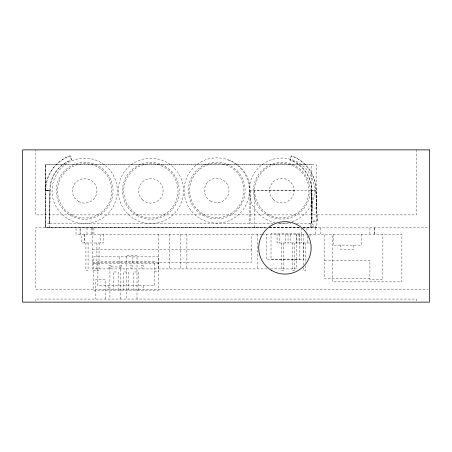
<?xml version="1.0" encoding="UTF-8"?>
<svg xmlns="http://www.w3.org/2000/svg" width="452" height="452" viewBox="0 0 452 452"><rect width="100%" height="100%" fill="white"/><g stroke="black" fill="none" stroke-linecap="round" stroke-linejoin="round"><path stroke-width="0.34" stroke-dasharray="2.26 1.69" d="M71.416 159.98L70.043 155.94L68.241 156.556A37.002 37.002 0 0 0 45.398 190.738L49.901 190.84L45.641 190.699A37.002 37.002 0 0 1 68.478 156.516L70.286 155.9L71.653 159.94L69.874 160.5A32.73 32.73 0 0 0 49.952 186.467L49.663 223.474L50.189 186.427A32.73 32.73 0 0 1 70.111 160.46M311.541 227.718L311.564 164.251L45.381 164.251L45.398 227.74L266.448 227.718M254.233 227.74L254.47 190.699L295.275 190.744M311.857 223.474L311.614 190.84L316.117 190.738L311.801 190.88L311.801 223.474L311.569 186.467A32.73 32.73 0 0 0 291.642 160.5L290.105 159.98L291.472 155.94L293.28 156.556A37.002 37.002 0 0 1 316.117 190.738L317.197 220.971L312.937 221.107L311.857 190.88L311.326 186.427A32.73 32.73 0 0 0 291.404 160.46L289.862 159.94L291.235 155.9L293.037 156.516A37.002 37.002 0 0 1 315.88 190.699L317.197 220.971M312.937 221.107L316.959 220.932M49.697 223.474L45.398 223.435M228.452 159.94L229.995 160.46A32.73 32.73 0 0 1 249.916 186.427L250.21 190.84L310.411 190.716M49.697 227.718L49.714 190.88L45.692 190.699M311.564 190.84L312.179 208.118L316.445 207.976L315.88 190.699M49.663 223.474L272.771 223.441M278.206 223.474L291.128 223.441M296.546 223.474L311.614 223.435L316.372 227.718L316.457 164.771L45.692 164.771L45.692 227.718M269.194 227.718L300.783 227.718M303.072 227.718L316.457 227.718M45.398 227.74L266.222 227.735M269.737 227.735L300.637 227.718M303.445 227.718L310.467 227.718M266.358 227.853L35.567 227.853L35.567 289.161L427.987 289.161M269.183 227.853L300.783 227.853M302.699 227.853L427.987 227.853M261.9 234.334L76.026 234.334L76.026 227.853M262.166 234.334L401.879 234.334L401.879 281.873L332.734 281.873L332.734 234.334M309.309 242.978L277.07 242.978L277.07 234.334M92.49 249.459L251.657 249.459L251.657 234.334M324.519 260.262L369.9 260.262L369.9 279.709L382.861 279.709L382.861 234.334M92.49 262.426L251.527 262.426L251.527 249.459M93.547 263.765L158.805 263.765M267.092 268.906L92.49 268.906L92.49 227.853M270.612 268.906L296.648 268.906L296.648 234.334M93.547 270.68L97.869 270.68M154.482 271.11L158.805 271.11M369.9 278.63L324.519 278.63L324.519 234.334M310.411 227.718L310.654 223.474M45.641 190.699L49.957 190.84M309.479 223.435L314.394 227.718M416.433 149.872L416.433 214.886L35.567 214.886L35.567 149.872M416.433 300.896L416.433 299.06L35.567 299.06L35.567 300.896M374.222 227.853L374.222 234.334M374.183 227.853L374.183 234.334M369.9 227.853L369.9 234.334M361.255 234.334L361.255 245.137L333.164 245.137L333.164 234.334M353.69 245.137L353.69 249.459L340.729 249.459L340.729 245.137M320.762 227.853L320.762 234.334M315.247 227.853L315.247 234.334M309.999 234.334L309.999 236.995M307.236 236.328L307.236 242.978M306.931 227.853L306.931 231.74M305.637 242.978L305.637 263.03M305.637 265.793L305.637 270.635L303.473 270.635L303.473 267.177M303.846 234.334L303.846 259.488L266.194 259.488L266.194 234.334M303.473 242.978L303.473 266.488M301.789 234.334L301.789 242.978M301.473 227.853L301.473 234.334M299.021 234.334L299.021 242.978M296.258 234.334L296.258 242.978M294.659 242.978L294.659 270.635L292.495 270.635L292.495 242.978M290.811 234.334L290.811 242.978M288.048 234.334L288.048 242.978M285.28 234.334L285.28 242.978M283.681 242.978L283.681 270.635L281.523 270.635L281.523 242.978M279.833 234.334L279.833 242.978M257.148 234.334L257.148 268.906M250.21 190.84L249.967 223.474L249.967 190.88M186.879 234.334L186.879 268.906M180.308 234.334L180.308 268.906M169.33 234.334L169.33 268.906M158.353 234.334L158.353 268.906M143.459 285.805L143.459 290.127M138.544 290.127L138.544 271.974L133.713 271.974L133.713 290.127M137.007 299.06L137.007 255.453L126.187 255.453L126.187 299.06M132.645 256.849L132.645 263.765M128.345 290.127L128.345 271.974L123.515 271.974L123.515 290.127M120.729 299.06L120.729 266.912L109.909 266.912L109.909 299.06M119.701 256.849L119.701 263.765M118.147 290.127L118.147 271.974L113.316 271.974L113.316 290.127M108.887 285.805L108.887 290.127M105.214 299.06L105.214 279.415L95.745 279.415L95.745 299.06M103.468 234.334L103.468 242.978L81.513 242.978L81.513 234.334M100.717 234.334L100.689 242.978M99.061 242.978L99.061 270.635L96.897 270.635L96.897 242.978M93.92 227.853L93.903 234.334M91.327 227.853L91.327 234.334M88.084 242.978L88.084 270.635L85.925 270.635L85.925 242.978M87.004 227.853L87.004 234.334M84.417 234.334L84.417 242.978M84.151 234.334L84.151 242.978M45.776 164.771L45.776 227.718M275.251 222.655A32.629 32.629 0 0 1 253.984 173.613A32.629 32.629 0 0 1 307.343 170.398A32.629 32.629 0 0 1 292.111 221.638M289.602 222.367A32.629 32.629 0 0 1 278.511 223.152M299.761 233.334L271.014 233.334L271.014 259.617L299.761 259.617L299.761 233.334M158.805 256.849L93.547 256.849L93.547 290.127L158.805 290.127L158.805 256.849M154.482 261.171L97.869 261.171L97.869 285.805L154.482 285.805L154.482 261.171M111.051 265.849L108.887 265.849L108.887 268.008L111.051 268.008L111.051 265.849M121.854 265.849L119.69 265.849L119.69 268.008L121.854 268.008L121.854 265.849M132.656 265.849L130.498 265.849L130.498 268.008L132.656 268.008L132.656 265.849M143.459 265.849L141.301 265.849L141.301 268.008L143.459 268.008L143.459 265.849M80.1 234.334L80.1 227.853L80.089 234.334M267.601 215.254A28.369 28.369 0 0 0 310.157 190.687A28.369 28.369 0 0 0 267.601 166.116A28.369 28.369 0 0 0 267.601 215.254M268.205 214.208A27.16 27.16 0 0 0 308.948 190.687A27.16 27.16 0 0 0 268.205 167.167A27.16 27.16 0 0 0 268.205 214.208M273.132 199.383A12.266 12.266 0 0 0 293.647 193.835A12.266 12.266 0 0 0 278.585 178.845A12.266 12.266 0 0 0 273.132 199.383M134.538 219.101A32.629 32.629 0 0 0 183.484 190.846A32.629 32.629 0 0 0 134.538 162.584A32.629 32.629 0 0 0 134.538 219.101M136.668 215.412A28.369 28.369 0 0 0 179.224 190.846A28.369 28.369 0 0 0 136.668 166.279A28.369 28.369 0 0 0 136.668 215.412M137.272 214.367A27.16 27.16 0 0 0 178.015 190.846A27.16 27.16 0 0 0 137.272 167.325A27.16 27.16 0 0 0 137.272 214.367M142.199 199.541A12.266 12.266 0 0 0 162.714 193.993A12.266 12.266 0 0 0 147.651 179.003A12.266 12.266 0 0 0 142.199 199.541M68.371 219.101A32.629 32.629 0 0 0 117.317 190.846A32.629 32.629 0 0 0 68.371 162.584A32.629 32.629 0 0 0 68.371 219.101M70.501 215.412A28.369 28.369 0 0 0 113.056 190.846A28.369 28.369 0 0 0 70.501 166.279A28.369 28.369 0 0 0 70.501 215.412M71.105 214.367A27.16 27.16 0 0 0 111.847 190.846A27.16 27.16 0 0 0 71.105 167.325A27.16 27.16 0 0 0 71.105 214.367M78.524 201.456A12.266 12.266 0 0 0 96.954 190.874A12.266 12.266 0 0 0 78.575 180.207A12.266 12.266 0 0 0 78.524 201.456M200.428 218.74A32.629 32.629 0 0 0 249.374 190.484A32.629 32.629 0 0 0 200.428 162.223A32.629 32.629 0 0 0 200.428 218.74M202.558 215.05A28.369 28.369 0 0 0 245.114 190.484A28.369 28.369 0 0 0 202.558 165.912A28.369 28.369 0 0 0 202.558 215.05M197.541 209.688A27.16 27.16 0 0 0 242.978 197.513A27.16 27.16 0 0 0 209.717 164.251A27.16 27.16 0 0 0 197.541 209.688M210.587 201.095A12.266 12.266 0 0 0 229.011 190.512A12.266 12.266 0 0 0 210.638 179.845A12.266 12.266 0 0 0 210.587 201.095"/><path stroke-width="0.68" d="M429.4 149.872L22.6 149.872L22.6 302.128L429.4 302.128L429.4 149.872M271.833 270.578A26.199 26.199 0 0 0 311.134 247.888A26.199 26.199 0 0 0 271.833 225.198A26.199 26.199 0 0 0 271.833 270.578"/></g></svg>
